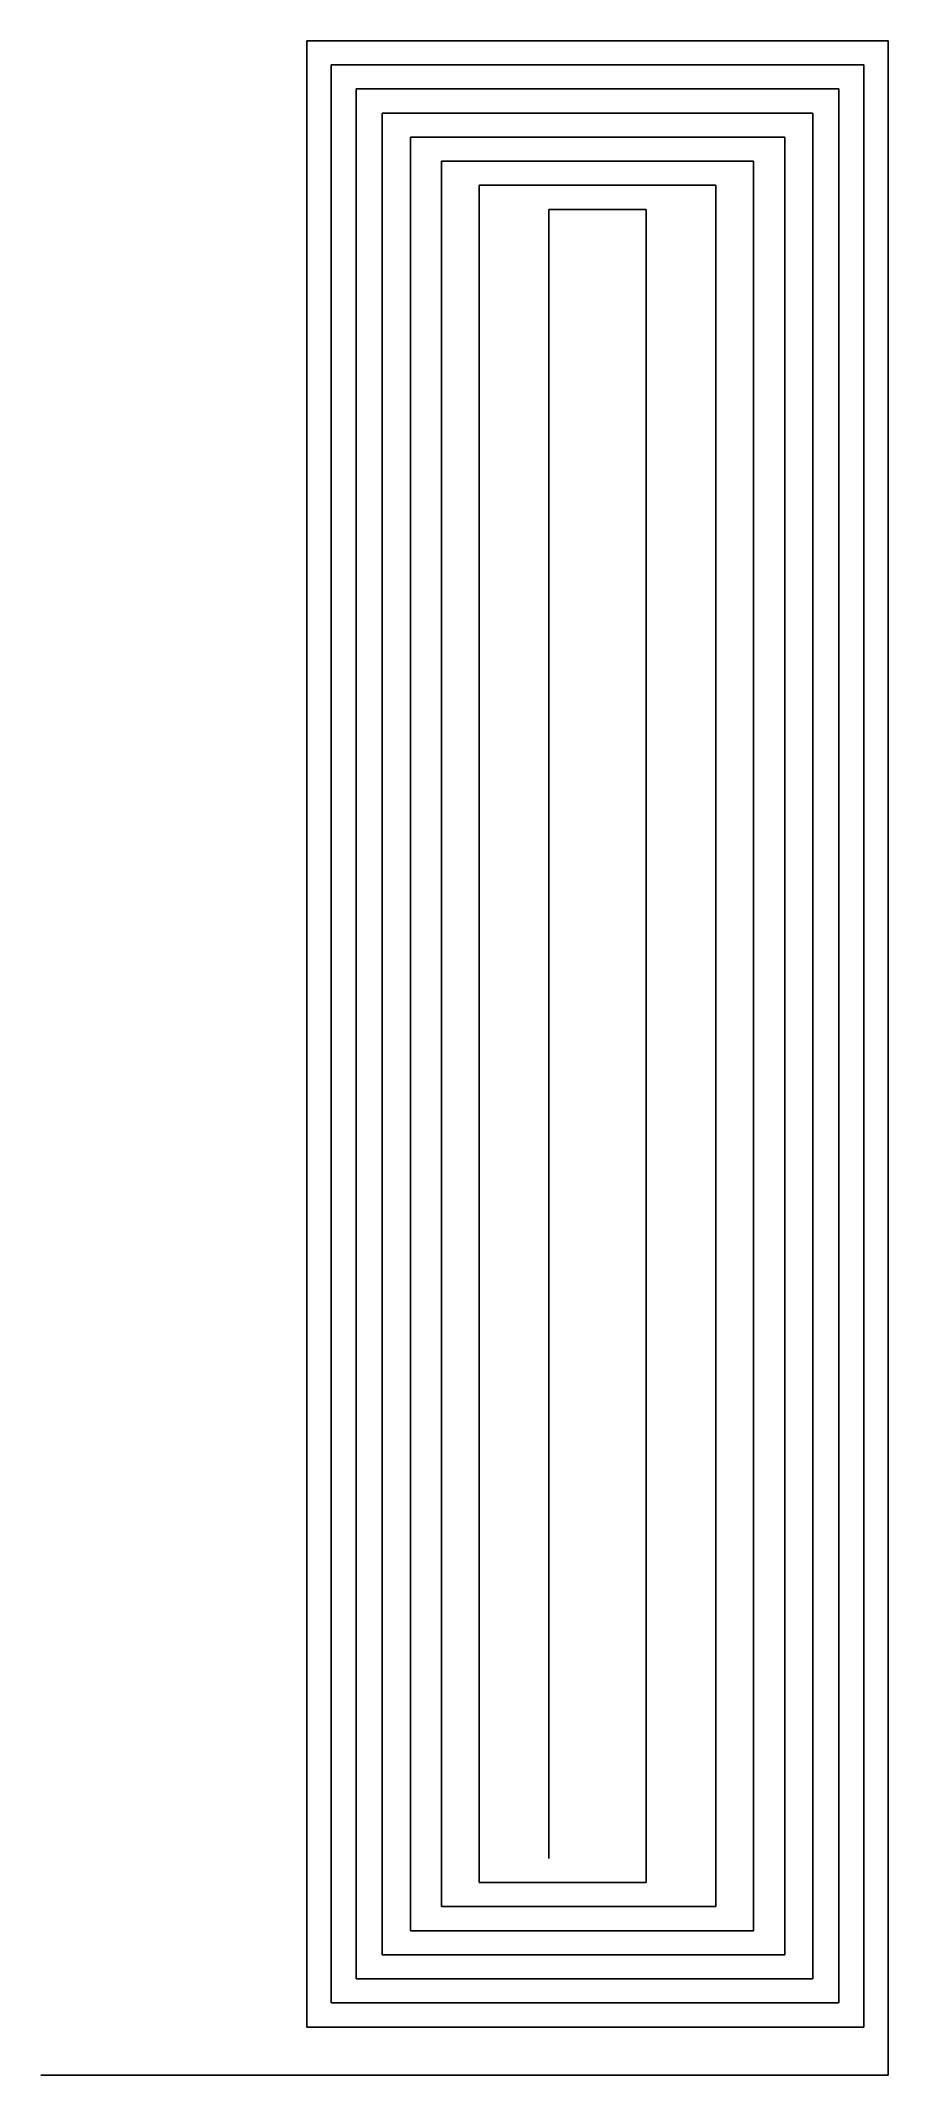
# Model space of a CAD drawing. Extents: x 257 to 397, y -166 to 170.
import ezdxf

# ---------------------------------------------------------------- set-up
doc = ezdxf.new("R2010")
doc.units = 0
doc.layers.add('MyLines', color=7, linetype='Continuous')

msp = doc.modelspace()

# ---------------------------------------------------------------- linework, layer by layer
at = {"layer": 'MyLines'}
for p, q in [((303.18, 169.5), (301.23, 169.5)), ((301.23, 169.5), (301.23, -157.59)), ((305.14, 169.5), (303.18, 169.5)), ((307.09, 169.5), (305.14, 169.5)), ((309.04, 169.5), (307.09, 169.5)), ((311, 169.5), (309.04, 169.5)), ((312.95, 169.5), (311, 169.5)), ((314.91, 169.5), (312.95, 169.5)), ((316.86, 169.5), (314.91, 169.5)), ((318.82, 169.5), (316.86, 169.5)), ((320.77, 169.5), (318.82, 169.5)), ((322.72, 169.5), (320.77, 169.5)), ((324.68, 169.5), (322.72, 169.5)), ((326.63, 169.5), (324.68, 169.5)), ((328.59, 169.5), (326.63, 169.5)), ((330.54, 169.5), (328.59, 169.5)), ((332.5, 169.5), (330.54, 169.5)), ((334.45, 169.5), (332.5, 169.5)), ((336.41, 169.5), (334.45, 169.5)), ((338.36, 169.5), (336.41, 169.5)), ((340.31, 169.5), (338.36, 169.5)), ((342.27, 169.5), (340.31, 169.5)), ((344.22, 169.5), (342.27, 169.5)), ((346.18, 169.5), (344.22, 169.5)), ((348.13, 169.5), (346.18, 169.5)), ((350.09, 169.5), (348.13, 169.5)), ((352.04, 169.5), (350.09, 169.5)), ((354, 169.5), (352.04, 169.5)), ((355.95, 169.5), (354, 169.5)), ((357.9, 169.5), (355.95, 169.5)), ((359.86, 169.5), (357.9, 169.5)), ((361.81, 169.5), (359.86, 169.5)), ((363.77, 169.5), (361.81, 169.5)), ((365.72, 169.5), (363.77, 169.5)), ((367.68, 169.5), (365.72, 169.5)), ((369.63, 169.5), (367.68, 169.5)), ((371.59, 169.5), (369.63, 169.5)), ((373.54, 169.5), (371.59, 169.5)), ((375.49, 169.5), (373.54, 169.5)), ((377.45, 169.5), (375.49, 169.5)), ((379.4, 169.5), (377.45, 169.5)), ((381.36, 169.5), (379.4, 169.5)), ((383.31, 169.5), (381.36, 169.5)), ((385.27, 169.5), (383.31, 169.5)), ((387.22, 169.5), (385.27, 169.5)), ((389.18, 169.5), (387.22, 169.5)), ((391.13, 169.5), (389.18, 169.5)), ((393.08, 169.5), (391.13, 169.5)), ((395.04, 169.5), (393.08, 169.5)), ((396.99, 169.5), (395.04, 169.5)), ((396.99, -161.56), (396.99, 169.5)), ((396.99, 169.5), (396.99, 169.5)), ((307.03, 165.53), (305.24, 165.53)), ((305.24, 165.53), (305.24, -153.62)), ((308.82, 165.53), (307.03, 165.53)), ((310.61, 165.53), (308.82, 165.53)), ((312.4, 165.53), (310.61, 165.53)), ((314.19, 165.53), (312.4, 165.53)), ((315.98, 165.53), (314.19, 165.53)), ((317.77, 165.53), (315.98, 165.53)), ((319.56, 165.53), (317.77, 165.53)), ((321.35, 165.53), (319.56, 165.53)), ((323.14, 165.53), (321.35, 165.53)), ((324.94, 165.53), (323.14, 165.53)), ((326.73, 165.53), (324.94, 165.53)), ((328.52, 165.53), (326.73, 165.53)), ((330.31, 165.53), (328.52, 165.53)), ((332.1, 165.53), (330.31, 165.53)), ((333.89, 165.53), (332.1, 165.53)), ((335.68, 165.53), (333.89, 165.53)), ((337.47, 165.53), (335.68, 165.53)), ((339.26, 165.53), (337.47, 165.53)), ((341.05, 165.53), (339.26, 165.53)), ((342.84, 165.53), (341.05, 165.53)), ((344.63, 165.53), (342.84, 165.53)), ((346.42, 165.53), (344.63, 165.53)), ((348.21, 165.53), (346.42, 165.53)), ((350, 165.53), (348.21, 165.53)), ((351.8, 165.53), (350, 165.53)), ((353.59, 165.53), (351.8, 165.53)), ((355.38, 165.53), (353.59, 165.53)), ((357.17, 165.53), (355.38, 165.53)), ((358.96, 165.53), (357.17, 165.53)), ((360.75, 165.53), (358.96, 165.53)), ((362.54, 165.53), (360.75, 165.53)), ((364.33, 165.53), (362.54, 165.53)), ((366.12, 165.53), (364.33, 165.53)), ((367.91, 165.53), (366.12, 165.53)), ((369.7, 165.53), (367.91, 165.53)), ((371.49, 165.53), (369.7, 165.53)), ((373.28, 165.53), (371.49, 165.53)), ((375.07, 165.53), (373.28, 165.53)), ((376.87, 165.53), (375.07, 165.53)), ((378.66, 165.53), (376.87, 165.53)), ((380.45, 165.53), (378.66, 165.53)), ((382.24, 165.53), (380.45, 165.53)), ((384.03, 165.53), (382.24, 165.53)), ((385.82, 165.53), (384.03, 165.53)), ((387.61, 165.53), (385.82, 165.53)), ((389.4, 165.53), (387.61, 165.53)), ((391.19, 165.53), (389.4, 165.53)), ((392.98, 165.53), (391.19, 165.53)), ((392.98, -157.59), (392.98, 165.53)), ((392.98, 165.53), (392.98, 165.53)), ((310.97, 161.56), (309.35, 161.56)), ((309.35, 161.56), (309.35, -149.66)), ((312.6, 161.56), (310.97, 161.56)), ((314.22, 161.56), (312.6, 161.56)), ((315.84, 161.56), (314.22, 161.56)), ((317.46, 161.56), (315.84, 161.56)), ((319.09, 161.56), (317.46, 161.56)), ((320.71, 161.56), (319.09, 161.56)), ((322.33, 161.56), (320.71, 161.56)), ((323.96, 161.56), (322.33, 161.56)), ((325.58, 161.56), (323.96, 161.56)), ((327.2, 161.56), (325.58, 161.56)), ((328.82, 161.56), (327.2, 161.56)), ((330.45, 161.56), (328.82, 161.56)), ((332.07, 161.56), (330.45, 161.56)), ((333.69, 161.56), (332.07, 161.56)), ((335.32, 161.56), (333.69, 161.56)), ((336.94, 161.56), (335.32, 161.56)), ((338.56, 161.56), (336.94, 161.56)), ((340.18, 161.56), (338.56, 161.56)), ((341.81, 161.56), (340.18, 161.56)), ((343.43, 161.56), (341.81, 161.56)), ((345.05, 161.56), (343.43, 161.56)), ((346.68, 161.56), (345.05, 161.56)), ((348.3, 161.56), (346.68, 161.56)), ((349.92, 161.56), (348.3, 161.56)), ((351.54, 161.56), (349.92, 161.56)), ((353.17, 161.56), (351.54, 161.56)), ((354.79, 161.56), (353.17, 161.56)), ((356.41, 161.56), (354.79, 161.56)), ((358.04, 161.56), (356.41, 161.56)), ((359.66, 161.56), (358.04, 161.56)), ((361.28, 161.56), (359.66, 161.56)), ((362.9, 161.56), (361.28, 161.56)), ((364.53, 161.56), (362.9, 161.56)), ((366.15, 161.56), (364.53, 161.56)), ((367.77, 161.56), (366.15, 161.56)), ((369.39, 161.56), (367.77, 161.56)), ((371.02, 161.56), (369.39, 161.56)), ((372.64, 161.56), (371.02, 161.56)), ((374.26, 161.56), (372.64, 161.56)), ((375.89, 161.56), (374.26, 161.56)), ((377.51, 161.56), (375.89, 161.56)), ((379.13, 161.56), (377.51, 161.56)), ((380.75, 161.56), (379.13, 161.56)), ((382.38, 161.56), (380.75, 161.56)), ((384, 161.56), (382.38, 161.56)), ((385.62, 161.56), (384, 161.56)), ((387.25, 161.56), (385.62, 161.56)), ((388.87, 161.56), (387.25, 161.56)), ((388.87, -153.62), (388.87, 161.56)), ((388.87, 161.56), (388.87, 161.56)), ((315.1, 157.59), (313.65, 157.59)), ((313.65, 157.59), (313.65, -145.69)), ((316.55, 157.59), (315.1, 157.59)), ((317.99, 157.59), (316.55, 157.59)), ((319.44, 157.59), (317.99, 157.59)), ((320.89, 157.59), (319.44, 157.59)), ((322.33, 157.59), (320.89, 157.59)), ((323.78, 157.59), (322.33, 157.59)), ((325.23, 157.59), (323.78, 157.59)), ((326.68, 157.59), (325.23, 157.59)), ((328.12, 157.59), (326.68, 157.59)), ((329.57, 157.59), (328.12, 157.59)), ((331.02, 157.59), (329.57, 157.59)), ((332.47, 157.59), (331.02, 157.59)), ((333.91, 157.59), (332.47, 157.59)), ((335.36, 157.59), (333.91, 157.59)), ((336.81, 157.59), (335.36, 157.59)), ((338.25, 157.59), (336.81, 157.59)), ((339.7, 157.59), (338.25, 157.59)), ((341.15, 157.59), (339.7, 157.59)), ((342.6, 157.59), (341.15, 157.59)), ((344.04, 157.59), (342.6, 157.59)), ((345.49, 157.59), (344.04, 157.59)), ((346.94, 157.59), (345.49, 157.59)), ((348.39, 157.59), (346.94, 157.59)), ((349.83, 157.59), (348.39, 157.59)), ((351.28, 157.59), (349.83, 157.59)), ((352.73, 157.59), (351.28, 157.59)), ((354.17, 157.59), (352.73, 157.59)), ((355.62, 157.59), (354.17, 157.59)), ((357.07, 157.59), (355.62, 157.59)), ((358.52, 157.59), (357.07, 157.59)), ((359.96, 157.59), (358.52, 157.59)), ((361.41, 157.59), (359.96, 157.59)), ((362.86, 157.59), (361.41, 157.59)), ((364.31, 157.59), (362.86, 157.59)), ((365.75, 157.59), (364.31, 157.59)), ((367.2, 157.59), (365.75, 157.59)), ((368.65, 157.59), (367.2, 157.59)), ((370.1, 157.59), (368.65, 157.59)), ((371.54, 157.59), (370.1, 157.59)), ((372.99, 157.59), (371.54, 157.59)), ((374.44, 157.59), (372.99, 157.59)), ((375.88, 157.59), (374.44, 157.59)), ((377.33, 157.59), (375.88, 157.59)), ((378.78, 157.59), (377.33, 157.59)), ((380.23, 157.59), (378.78, 157.59)), ((381.67, 157.59), (380.23, 157.59)), ((383.12, 157.59), (381.67, 157.59)), ((384.57, 157.59), (383.12, 157.59)), ((384.57, -149.66), (384.57, 157.59)), ((384.57, 157.59), (384.57, 157.59)), ((319.53, 153.62), (318.27, 153.62)), ((318.27, 153.62), (318.27, -141.72)), ((320.78, 153.62), (319.53, 153.62)), ((322.04, 153.62), (320.78, 153.62)), ((323.3, 153.62), (322.04, 153.62)), ((324.56, 153.62), (323.3, 153.62)), ((325.82, 153.62), (324.56, 153.62)), ((327.08, 153.62), (325.82, 153.62)), ((328.34, 153.62), (327.08, 153.62)), ((329.6, 153.62), (328.34, 153.62)), ((330.86, 153.62), (329.6, 153.62)), ((332.11, 153.62), (330.86, 153.62)), ((333.37, 153.62), (332.11, 153.62)), ((334.63, 153.62), (333.37, 153.62)), ((335.89, 153.62), (334.63, 153.62)), ((337.15, 153.62), (335.89, 153.62)), ((338.41, 153.62), (337.15, 153.62)), ((339.67, 153.62), (338.41, 153.62)), ((340.93, 153.62), (339.67, 153.62)), ((342.19, 153.62), (340.93, 153.62)), ((343.44, 153.62), (342.19, 153.62)), ((344.7, 153.62), (343.44, 153.62)), ((345.96, 153.62), (344.7, 153.62)), ((347.22, 153.62), (345.96, 153.62)), ((348.48, 153.62), (347.22, 153.62)), ((349.74, 153.62), (348.48, 153.62)), ((351, 153.62), (349.74, 153.62)), ((352.26, 153.62), (351, 153.62)), ((353.52, 153.62), (352.26, 153.62)), ((354.77, 153.62), (353.52, 153.62)), ((356.03, 153.62), (354.77, 153.62)), ((357.29, 153.62), (356.03, 153.62)), ((358.55, 153.62), (357.29, 153.62)), ((359.81, 153.62), (358.55, 153.62)), ((361.07, 153.62), (359.81, 153.62)), ((362.33, 153.62), (361.07, 153.62)), ((363.59, 153.62), (362.33, 153.62)), ((364.85, 153.62), (363.59, 153.62)), ((366.1, 153.62), (364.85, 153.62)), ((367.36, 153.62), (366.1, 153.62)), ((368.62, 153.62), (367.36, 153.62)), ((369.88, 153.62), (368.62, 153.62)), ((371.14, 153.62), (369.88, 153.62)), ((372.4, 153.62), (371.14, 153.62)), ((373.66, 153.62), (372.4, 153.62)), ((374.92, 153.62), (373.66, 153.62)), ((376.18, 153.62), (374.92, 153.62)), ((377.43, 153.62), (376.18, 153.62)), ((378.69, 153.62), (377.43, 153.62)), ((379.95, 153.62), (378.69, 153.62)), ((379.95, -145.69), (379.95, 153.62)), ((379.95, 153.62), (379.95, 153.62)), ((324.47, 149.66), (323.42, 149.66)), ((323.42, 149.66), (323.42, -137.75)), ((325.51, 149.66), (324.47, 149.66)), ((326.56, 149.66), (325.51, 149.66)), ((327.61, 149.66), (326.56, 149.66)), ((328.66, 149.66), (327.61, 149.66)), ((329.71, 149.66), (328.66, 149.66)), ((330.76, 149.66), (329.71, 149.66)), ((331.81, 149.66), (330.76, 149.66)), ((332.86, 149.66), (331.81, 149.66)), ((333.9, 149.66), (332.86, 149.66)), ((334.95, 149.66), (333.9, 149.66)), ((336, 149.66), (334.95, 149.66)), ((337.05, 149.66), (336, 149.66)), ((338.1, 149.66), (337.05, 149.66)), ((339.15, 149.66), (338.1, 149.66)), ((340.2, 149.66), (339.15, 149.66)), ((341.24, 149.66), (340.2, 149.66)), ((342.29, 149.66), (341.24, 149.66)), ((343.34, 149.66), (342.29, 149.66)), ((344.39, 149.66), (343.34, 149.66)), ((345.44, 149.66), (344.39, 149.66)), ((346.49, 149.66), (345.44, 149.66)), ((347.54, 149.66), (346.49, 149.66)), ((348.59, 149.66), (347.54, 149.66)), ((349.63, 149.66), (348.59, 149.66)), ((350.68, 149.66), (349.63, 149.66)), ((351.73, 149.66), (350.68, 149.66)), ((352.78, 149.66), (351.73, 149.66)), ((353.83, 149.66), (352.78, 149.66)), ((354.88, 149.66), (353.83, 149.66)), ((355.93, 149.66), (354.88, 149.66)), ((356.97, 149.66), (355.93, 149.66)), ((358.02, 149.66), (356.97, 149.66)), ((359.07, 149.66), (358.02, 149.66)), ((360.12, 149.66), (359.07, 149.66)), ((361.17, 149.66), (360.12, 149.66)), ((362.22, 149.66), (361.17, 149.66)), ((363.27, 149.66), (362.22, 149.66)), ((364.32, 149.66), (363.27, 149.66)), ((365.36, 149.66), (364.32, 149.66)), ((366.41, 149.66), (365.36, 149.66)), ((367.46, 149.66), (366.41, 149.66)), ((368.51, 149.66), (367.46, 149.66)), ((369.56, 149.66), (368.51, 149.66)), ((370.61, 149.66), (369.56, 149.66)), ((371.66, 149.66), (370.61, 149.66)), ((372.7, 149.66), (371.66, 149.66)), ((373.75, 149.66), (372.7, 149.66)), ((374.8, 149.66), (373.75, 149.66)), ((374.8, -141.72), (374.8, 149.66)), ((374.8, 149.66), (374.8, 149.66)), ((330.41, 145.69), (329.61, 145.69)), ((329.61, 145.69), (329.61, -133.78)), ((331.2, 145.69), (330.41, 145.69)), ((332, 145.69), (331.2, 145.69)), ((332.8, 145.69), (332, 145.69)), ((333.59, 145.69), (332.8, 145.69)), ((334.39, 145.69), (333.59, 145.69)), ((335.18, 145.69), (334.39, 145.69)), ((335.98, 145.69), (335.18, 145.69)), ((336.78, 145.69), (335.98, 145.69)), ((337.57, 145.69), (336.78, 145.69)), ((338.37, 145.69), (337.57, 145.69)), ((339.16, 145.69), (338.37, 145.69)), ((339.96, 145.69), (339.16, 145.69)), ((340.75, 145.69), (339.96, 145.69)), ((341.55, 145.69), (340.75, 145.69)), ((342.35, 145.69), (341.55, 145.69)), ((343.14, 145.69), (342.35, 145.69)), ((343.94, 145.69), (343.14, 145.69)), ((344.73, 145.69), (343.94, 145.69)), ((345.53, 145.69), (344.73, 145.69)), ((346.32, 145.69), (345.53, 145.69)), ((347.12, 145.69), (346.32, 145.69)), ((347.92, 145.69), (347.12, 145.69)), ((348.71, 145.69), (347.92, 145.69)), ((349.51, 145.69), (348.71, 145.69)), ((350.3, 145.69), (349.51, 145.69)), ((351.1, 145.69), (350.3, 145.69)), ((351.89, 145.69), (351.1, 145.69)), ((352.69, 145.69), (351.89, 145.69)), ((353.49, 145.69), (352.69, 145.69)), ((354.28, 145.69), (353.49, 145.69)), ((355.08, 145.69), (354.28, 145.69)), ((355.87, 145.69), (355.08, 145.69)), ((356.67, 145.69), (355.87, 145.69)), ((357.46, 145.69), (356.67, 145.69)), ((358.26, 145.69), (357.46, 145.69)), ((359.06, 145.69), (358.26, 145.69)), ((359.85, 145.69), (359.06, 145.69)), ((360.65, 145.69), (359.85, 145.69)), ((361.44, 145.69), (360.65, 145.69)), ((362.24, 145.69), (361.44, 145.69)), ((363.04, 145.69), (362.24, 145.69)), ((363.83, 145.69), (363.04, 145.69)), ((364.63, 145.69), (363.83, 145.69)), ((365.42, 145.69), (364.63, 145.69)), ((366.22, 145.69), (365.42, 145.69)), ((367.01, 145.69), (366.22, 145.69)), ((367.81, 145.69), (367.01, 145.69)), ((368.61, 145.69), (367.81, 145.69)), ((368.61, -137.75), (368.61, 145.69)), ((368.61, 145.69), (368.61, 145.69)), ((341.41, 141.72), (341.09, 141.72)), ((341.09, 141.72), (341.09, -129.81)), ((341.74, 141.72), (341.41, 141.72)), ((342.07, 141.72), (341.74, 141.72)), ((342.4, 141.72), (342.07, 141.72)), ((342.72, 141.72), (342.4, 141.72)), ((343.05, 141.72), (342.72, 141.72)), ((343.38, 141.72), (343.05, 141.72)), ((343.71, 141.72), (343.38, 141.72)), ((344.03, 141.72), (343.71, 141.72)), ((344.36, 141.72), (344.03, 141.72)), ((344.69, 141.72), (344.36, 141.72)), ((345.02, 141.72), (344.69, 141.72)), ((345.34, 141.72), (345.02, 141.72)), ((345.67, 141.72), (345.34, 141.72)), ((346, 141.72), (345.67, 141.72)), ((346.33, 141.72), (346, 141.72)), ((346.65, 141.72), (346.33, 141.72)), ((346.98, 141.72), (346.65, 141.72)), ((347.31, 141.72), (346.98, 141.72)), ((347.64, 141.72), (347.31, 141.72)), ((347.96, 141.72), (347.64, 141.72)), ((348.29, 141.72), (347.96, 141.72)), ((348.62, 141.72), (348.29, 141.72)), ((348.95, 141.72), (348.62, 141.72)), ((349.27, 141.72), (348.95, 141.72)), ((349.6, 141.72), (349.27, 141.72)), ((349.93, 141.72), (349.6, 141.72)), ((350.26, 141.72), (349.93, 141.72)), ((350.58, 141.72), (350.26, 141.72)), ((350.91, 141.72), (350.58, 141.72)), ((351.24, 141.72), (350.91, 141.72)), ((351.57, 141.72), (351.24, 141.72)), ((351.89, 141.72), (351.57, 141.72)), ((352.22, 141.72), (351.89, 141.72)), ((352.55, 141.72), (352.22, 141.72)), ((352.88, 141.72), (352.55, 141.72)), ((353.2, 141.72), (352.88, 141.72)), ((353.53, 141.72), (353.2, 141.72)), ((353.86, 141.72), (353.53, 141.72)), ((354.19, 141.72), (353.86, 141.72)), ((354.51, 141.72), (354.19, 141.72)), ((354.84, 141.72), (354.51, 141.72)), ((355.17, 141.72), (354.84, 141.72)), ((355.49, 141.72), (355.17, 141.72)), ((355.82, 141.72), (355.49, 141.72)), ((356.15, 141.72), (355.82, 141.72)), ((356.48, 141.72), (356.15, 141.72)), ((356.8, 141.72), (356.48, 141.72)), ((357.13, 141.72), (356.8, 141.72)), ((357.13, -133.78), (357.13, 141.72)), ((357.13, 141.72), (357.13, 141.72)), ((341.09, -129.81), (341.09, -129.81)), ((341.09, -129.81), (341.09, -129.81)), ((341.09, -129.81), (341.09, -129.81)), ((341.09, -129.81), (341.09, -129.81)), ((341.09, -129.81), (341.09, -129.81)), ((341.09, -129.81), (341.09, -129.81)), ((341.09, -129.81), (341.09, -129.81)), ((341.09, -129.81), (341.09, -129.81)), ((341.09, -129.81), (341.09, -129.81)), ((341.09, -129.81), (341.09, -129.81)), ((341.09, -129.81), (341.09, -129.81)), ((341.09, -129.81), (341.09, -129.81)), ((341.09, -129.81), (341.09, -129.81)), ((341.09, -129.81), (341.09, -129.81)), ((341.09, -129.81), (341.09, -129.81)), ((341.09, -129.81), (341.09, -129.81)), ((341.09, -129.81), (341.09, -129.81)), ((341.09, -129.81), (341.09, -129.81)), ((341.09, -129.81), (341.09, -129.81)), ((341.09, -129.81), (341.09, -129.81)), ((341.09, -129.81), (341.09, -129.81)), ((341.09, -129.81), (341.09, -129.81)), ((341.09, -129.81), (341.09, -129.81)), ((341.09, -129.81), (341.09, -129.81)), ((341.09, -129.81), (341.09, -129.81)), ((341.09, -129.81), (341.09, -129.81)), ((341.09, -129.81), (341.09, -129.81)), ((341.09, -129.81), (341.09, -129.81)), ((341.09, -129.81), (341.09, -129.81)), ((341.09, -129.81), (341.09, -129.81)), ((341.09, -129.81), (341.09, -129.81)), ((341.09, -129.81), (341.09, -129.81)), ((341.09, -129.81), (341.09, -129.81)), ((341.09, -129.81), (341.09, -129.81)), ((341.09, -129.81), (341.09, -129.81)), ((341.09, -129.81), (341.09, -129.81)), ((341.09, -129.81), (341.09, -129.81)), ((341.09, -129.81), (341.09, -129.81)), ((341.09, -129.81), (341.09, -129.81)), ((341.09, -129.81), (341.09, -129.81)), ((341.09, -129.81), (341.09, -129.81)), ((341.09, -129.81), (341.09, -129.81)), ((341.09, -129.81), (341.09, -129.81)), ((341.09, -129.81), (341.09, -129.81)), ((341.09, -129.81), (341.09, -129.81)), ((341.09, -129.81), (341.09, -129.81)), ((341.09, -129.81), (341.09, -129.81)), ((341.09, -129.81), (341.09, -129.81)), ((341.09, -129.81), (341.09, -129.81)), ((341.09, -129.81), (341.09, -129.81)), ((329.61, -133.78), (329.61, -133.78)), ((329.61, -133.78), (330.18, -133.78)), ((330.18, -133.78), (330.74, -133.78)), ((330.74, -133.78), (331.3, -133.78)), ((331.3, -133.78), (331.86, -133.78)), ((331.86, -133.78), (332.42, -133.78)), ((332.42, -133.78), (332.98, -133.78)), ((332.98, -133.78), (333.54, -133.78)), ((333.54, -133.78), (334.11, -133.78)), ((334.11, -133.78), (334.67, -133.78)), ((334.67, -133.78), (335.23, -133.78)), ((335.23, -133.78), (335.79, -133.78)), ((335.79, -133.78), (336.35, -133.78)), ((336.35, -133.78), (336.91, -133.78)), ((336.91, -133.78), (337.48, -133.78)), ((337.48, -133.78), (338.04, -133.78)), ((338.04, -133.78), (338.6, -133.78)), ((338.6, -133.78), (339.16, -133.78)), ((339.16, -133.78), (339.72, -133.78)), ((339.72, -133.78), (340.28, -133.78)), ((340.28, -133.78), (340.85, -133.78)), ((340.85, -133.78), (341.41, -133.78)), ((341.41, -133.78), (341.97, -133.78)), ((341.97, -133.78), (342.53, -133.78)), ((342.53, -133.78), (343.09, -133.78)), ((343.09, -133.78), (343.65, -133.78)), ((343.65, -133.78), (344.22, -133.78)), ((344.22, -133.78), (344.78, -133.78)), ((344.78, -133.78), (345.34, -133.78)), ((345.34, -133.78), (345.9, -133.78)), ((345.9, -133.78), (346.46, -133.78)), ((346.46, -133.78), (347.02, -133.78)), ((347.02, -133.78), (347.58, -133.78)), ((347.58, -133.78), (348.15, -133.78)), ((348.15, -133.78), (348.71, -133.78)), ((348.71, -133.78), (349.27, -133.78)), ((349.27, -133.78), (349.83, -133.78)), ((349.83, -133.78), (350.39, -133.78)), ((350.39, -133.78), (350.95, -133.78)), ((350.95, -133.78), (351.52, -133.78)), ((351.52, -133.78), (352.08, -133.78)), ((352.08, -133.78), (352.64, -133.78)), ((352.64, -133.78), (353.2, -133.78)), ((353.2, -133.78), (353.76, -133.78)), ((353.76, -133.78), (354.32, -133.78)), ((354.32, -133.78), (354.89, -133.78)), ((354.89, -133.78), (355.45, -133.78)), ((355.45, -133.78), (356.01, -133.78)), ((356.01, -133.78), (356.57, -133.78)), ((356.57, -133.78), (357.13, -133.78)), ((357.13, -133.78), (357.13, -133.78)), ((323.42, -137.75), (323.42, -137.75)), ((323.42, -137.75), (324.34, -137.75)), ((324.34, -137.75), (325.26, -137.75)), ((325.26, -137.75), (326.18, -137.75)), ((326.18, -137.75), (327.11, -137.75)), ((327.11, -137.75), (328.03, -137.75)), ((328.03, -137.75), (328.95, -137.75)), ((328.95, -137.75), (329.87, -137.75)), ((329.87, -137.75), (330.8, -137.75)), ((330.8, -137.75), (331.72, -137.75)), ((331.72, -137.75), (332.64, -137.75)), ((332.64, -137.75), (333.56, -137.75)), ((333.56, -137.75), (334.48, -137.75)), ((334.48, -137.75), (335.41, -137.75)), ((335.41, -137.75), (336.33, -137.75)), ((336.33, -137.75), (337.25, -137.75)), ((337.25, -137.75), (338.17, -137.75)), ((338.17, -137.75), (339.09, -137.75)), ((339.09, -137.75), (340.02, -137.75)), ((340.02, -137.75), (340.94, -137.75)), ((340.94, -137.75), (341.86, -137.75)), ((341.86, -137.75), (342.78, -137.75)), ((342.78, -137.75), (343.71, -137.75)), ((343.71, -137.75), (344.63, -137.75)), ((344.63, -137.75), (345.55, -137.75)), ((345.55, -137.75), (346.47, -137.75)), ((346.47, -137.75), (347.39, -137.75)), ((347.39, -137.75), (348.32, -137.75)), ((348.32, -137.75), (349.24, -137.75)), ((349.24, -137.75), (350.16, -137.75)), ((350.16, -137.75), (351.08, -137.75)), ((351.08, -137.75), (352.01, -137.75)), ((352.01, -137.75), (352.93, -137.75)), ((352.93, -137.75), (353.85, -137.75)), ((353.85, -137.75), (354.77, -137.75)), ((354.77, -137.75), (355.69, -137.75)), ((355.69, -137.75), (356.62, -137.75)), ((356.62, -137.75), (357.54, -137.75)), ((357.54, -137.75), (358.46, -137.75)), ((358.46, -137.75), (359.38, -137.75)), ((359.38, -137.75), (360.31, -137.75)), ((360.31, -137.75), (361.23, -137.75)), ((361.23, -137.75), (362.15, -137.75)), ((362.15, -137.75), (363.07, -137.75)), ((363.07, -137.75), (363.99, -137.75)), ((363.99, -137.75), (364.92, -137.75)), ((364.92, -137.75), (365.84, -137.75)), ((365.84, -137.75), (366.76, -137.75)), ((366.76, -137.75), (367.68, -137.75)), ((367.68, -137.75), (368.61, -137.75)), ((368.61, -137.75), (368.61, -137.75)), ((318.27, -141.72), (318.27, -141.72)), ((318.27, -141.72), (319.42, -141.72)), ((319.42, -141.72), (320.57, -141.72)), ((320.57, -141.72), (321.73, -141.72)), ((321.73, -141.72), (322.88, -141.72)), ((322.88, -141.72), (324.04, -141.72)), ((324.04, -141.72), (325.19, -141.72)), ((325.19, -141.72), (326.34, -141.72)), ((326.34, -141.72), (327.5, -141.72)), ((327.5, -141.72), (328.65, -141.72)), ((328.65, -141.72), (329.8, -141.72)), ((329.8, -141.72), (330.96, -141.72)), ((330.96, -141.72), (332.11, -141.72)), ((332.11, -141.72), (333.27, -141.72)), ((333.27, -141.72), (334.42, -141.72)), ((334.42, -141.72), (335.57, -141.72)), ((335.57, -141.72), (336.73, -141.72)), ((336.73, -141.72), (337.88, -141.72)), ((337.88, -141.72), (339.03, -141.72)), ((339.03, -141.72), (340.19, -141.72)), ((340.19, -141.72), (341.34, -141.72)), ((341.34, -141.72), (342.5, -141.72)), ((342.5, -141.72), (343.65, -141.72)), ((343.65, -141.72), (344.8, -141.72)), ((344.8, -141.72), (345.96, -141.72)), ((345.96, -141.72), (347.11, -141.72)), ((347.11, -141.72), (348.26, -141.72)), ((348.26, -141.72), (349.42, -141.72)), ((349.42, -141.72), (350.57, -141.72)), ((350.57, -141.72), (351.73, -141.72)), ((351.73, -141.72), (352.88, -141.72)), ((352.88, -141.72), (354.03, -141.72)), ((354.03, -141.72), (355.19, -141.72)), ((355.19, -141.72), (356.34, -141.72)), ((356.34, -141.72), (357.49, -141.72)), ((357.49, -141.72), (358.65, -141.72)), ((358.65, -141.72), (359.8, -141.72)), ((359.8, -141.72), (360.96, -141.72)), ((360.96, -141.72), (362.11, -141.72)), ((362.11, -141.72), (363.26, -141.72)), ((363.26, -141.72), (364.42, -141.72)), ((364.42, -141.72), (365.57, -141.72)), ((365.57, -141.72), (366.73, -141.72)), ((366.73, -141.72), (367.88, -141.72)), ((367.88, -141.72), (369.03, -141.72)), ((369.03, -141.72), (370.19, -141.72)), ((370.19, -141.72), (371.34, -141.72)), ((371.34, -141.72), (372.49, -141.72)), ((372.49, -141.72), (373.65, -141.72)), ((373.65, -141.72), (374.8, -141.72)), ((374.8, -141.72), (374.8, -141.72)), ((313.65, -145.69), (313.65, -145.69)), ((313.65, -145.69), (315, -145.69)), ((315, -145.69), (316.36, -145.69)), ((316.36, -145.69), (317.71, -145.69)), ((317.71, -145.69), (319.06, -145.69)), ((319.06, -145.69), (320.42, -145.69)), ((320.42, -145.69), (321.77, -145.69)), ((321.77, -145.69), (323.12, -145.69)), ((323.12, -145.69), (324.48, -145.69)), ((324.48, -145.69), (325.83, -145.69)), ((325.83, -145.69), (327.18, -145.69)), ((327.18, -145.69), (328.54, -145.69)), ((328.54, -145.69), (329.89, -145.69)), ((329.89, -145.69), (331.24, -145.69)), ((331.24, -145.69), (332.59, -145.69)), ((332.59, -145.69), (333.95, -145.69)), ((333.95, -145.69), (335.3, -145.69)), ((335.3, -145.69), (336.65, -145.69)), ((336.65, -145.69), (338.01, -145.69)), ((338.01, -145.69), (339.36, -145.69)), ((339.36, -145.69), (340.71, -145.69)), ((340.71, -145.69), (342.07, -145.69)), ((342.07, -145.69), (343.42, -145.69)), ((343.42, -145.69), (344.77, -145.69)), ((344.77, -145.69), (346.13, -145.69)), ((346.13, -145.69), (347.48, -145.69)), ((347.48, -145.69), (348.83, -145.69)), ((348.83, -145.69), (350.18, -145.69)), ((350.18, -145.69), (351.54, -145.69)), ((351.54, -145.69), (352.89, -145.69)), ((352.89, -145.69), (354.24, -145.69)), ((354.24, -145.69), (355.6, -145.69)), ((355.6, -145.69), (356.95, -145.69)), ((356.95, -145.69), (358.3, -145.69)), ((358.3, -145.69), (359.66, -145.69)), ((359.66, -145.69), (361.01, -145.69)), ((361.01, -145.69), (362.36, -145.69)), ((362.36, -145.69), (363.72, -145.69)), ((363.72, -145.69), (365.07, -145.69)), ((365.07, -145.69), (366.42, -145.69)), ((366.42, -145.69), (367.77, -145.69)), ((367.77, -145.69), (369.13, -145.69)), ((369.13, -145.69), (370.48, -145.69)), ((370.48, -145.69), (371.83, -145.69)), ((371.83, -145.69), (373.19, -145.69)), ((373.19, -145.69), (374.54, -145.69)), ((374.54, -145.69), (375.89, -145.69)), ((375.89, -145.69), (377.25, -145.69)), ((377.25, -145.69), (378.6, -145.69)), ((378.6, -145.69), (379.95, -145.69)), ((379.95, -145.69), (379.95, -145.69)), ((309.35, -149.66), (309.35, -149.66)), ((309.35, -149.66), (310.89, -149.66)), ((310.89, -149.66), (312.42, -149.66)), ((312.42, -149.66), (313.96, -149.66)), ((313.96, -149.66), (315.49, -149.66)), ((315.49, -149.66), (317.03, -149.66)), ((317.03, -149.66), (318.56, -149.66)), ((318.56, -149.66), (320.1, -149.66)), ((320.1, -149.66), (321.63, -149.66)), ((321.63, -149.66), (323.17, -149.66)), ((323.17, -149.66), (324.7, -149.66)), ((324.7, -149.66), (326.24, -149.66)), ((326.24, -149.66), (327.77, -149.66)), ((327.77, -149.66), (329.31, -149.66)), ((329.31, -149.66), (330.84, -149.66)), ((330.84, -149.66), (332.38, -149.66)), ((332.38, -149.66), (333.91, -149.66)), ((333.91, -149.66), (335.45, -149.66)), ((335.45, -149.66), (336.98, -149.66)), ((336.98, -149.66), (338.52, -149.66)), ((338.52, -149.66), (340.05, -149.66)), ((340.05, -149.66), (341.59, -149.66)), ((341.59, -149.66), (343.12, -149.66)), ((343.12, -149.66), (344.66, -149.66)), ((344.66, -149.66), (346.19, -149.66)), ((346.19, -149.66), (347.73, -149.66)), ((347.73, -149.66), (349.26, -149.66)), ((349.26, -149.66), (350.8, -149.66)), ((350.8, -149.66), (352.33, -149.66)), ((352.33, -149.66), (353.87, -149.66)), ((353.87, -149.66), (355.4, -149.66)), ((355.4, -149.66), (356.94, -149.66)), ((356.94, -149.66), (358.47, -149.66)), ((358.47, -149.66), (360.01, -149.66)), ((360.01, -149.66), (361.54, -149.66)), ((361.54, -149.66), (363.08, -149.66)), ((363.08, -149.66), (364.61, -149.66)), ((364.61, -149.66), (366.15, -149.66)), ((366.15, -149.66), (367.68, -149.66)), ((367.68, -149.66), (369.22, -149.66)), ((369.22, -149.66), (370.75, -149.66)), ((370.75, -149.66), (372.29, -149.66)), ((372.29, -149.66), (373.82, -149.66)), ((373.82, -149.66), (375.36, -149.66)), ((375.36, -149.66), (376.89, -149.66)), ((376.89, -149.66), (378.43, -149.66)), ((378.43, -149.66), (379.96, -149.66)), ((379.96, -149.66), (381.5, -149.66)), ((381.5, -149.66), (383.03, -149.66)), ((383.03, -149.66), (384.57, -149.66)), ((384.57, -149.66), (384.57, -149.66)), ((305.24, -153.62), (305.24, -153.62)), ((305.24, -153.62), (306.94, -153.62)), ((306.94, -153.62), (308.65, -153.62)), ((308.65, -153.62), (310.36, -153.62)), ((310.36, -153.62), (312.06, -153.62)), ((312.06, -153.62), (313.77, -153.62)), ((313.77, -153.62), (315.48, -153.62)), ((315.48, -153.62), (317.18, -153.62)), ((317.18, -153.62), (318.89, -153.62)), ((318.89, -153.62), (320.6, -153.62)), ((320.6, -153.62), (322.31, -153.62)), ((322.31, -153.62), (324.01, -153.62)), ((324.01, -153.62), (325.72, -153.62)), ((325.72, -153.62), (327.43, -153.62)), ((327.43, -153.62), (329.13, -153.62)), ((329.13, -153.62), (330.84, -153.62)), ((330.84, -153.62), (332.55, -153.62)), ((332.55, -153.62), (334.25, -153.62)), ((334.25, -153.62), (335.96, -153.62)), ((335.96, -153.62), (337.67, -153.62)), ((337.67, -153.62), (339.37, -153.62)), ((339.37, -153.62), (341.08, -153.62)), ((341.08, -153.62), (342.79, -153.62)), ((342.79, -153.62), (344.49, -153.62)), ((344.49, -153.62), (346.2, -153.62)), ((346.2, -153.62), (347.91, -153.62)), ((347.91, -153.62), (349.61, -153.62)), ((349.61, -153.62), (351.32, -153.62)), ((351.32, -153.62), (353.03, -153.62)), ((353.03, -153.62), (354.73, -153.62)), ((354.73, -153.62), (356.44, -153.62)), ((356.44, -153.62), (358.15, -153.62)), ((358.15, -153.62), (359.85, -153.62)), ((359.85, -153.62), (361.56, -153.62)), ((361.56, -153.62), (363.27, -153.62)), ((363.27, -153.62), (364.97, -153.62)), ((364.97, -153.62), (366.68, -153.62)), ((366.68, -153.62), (368.39, -153.62)), ((368.39, -153.62), (370.09, -153.62)), ((370.09, -153.62), (371.8, -153.62)), ((371.8, -153.62), (373.51, -153.62)), ((373.51, -153.62), (375.21, -153.62)), ((375.21, -153.62), (376.92, -153.62)), ((376.92, -153.62), (378.63, -153.62)), ((378.63, -153.62), (380.33, -153.62)), ((380.33, -153.62), (382.04, -153.62)), ((382.04, -153.62), (383.75, -153.62)), ((383.75, -153.62), (385.46, -153.62)), ((385.46, -153.62), (387.16, -153.62)), ((387.16, -153.62), (388.87, -153.62)), ((388.87, -153.62), (388.87, -153.62)), ((301.23, -157.59), (301.23, -157.59)), ((301.23, -157.59), (303.1, -157.59)), ((303.1, -157.59), (304.97, -157.59)), ((304.97, -157.59), (306.84, -157.59)), ((306.84, -157.59), (308.72, -157.59)), ((308.72, -157.59), (310.59, -157.59)), ((310.59, -157.59), (312.46, -157.59)), ((312.46, -157.59), (314.33, -157.59)), ((314.33, -157.59), (316.21, -157.59)), ((316.21, -157.59), (318.08, -157.59)), ((318.08, -157.59), (319.95, -157.59)), ((319.95, -157.59), (321.82, -157.59)), ((321.82, -157.59), (323.7, -157.59)), ((323.7, -157.59), (325.57, -157.59)), ((325.57, -157.59), (327.44, -157.59)), ((327.44, -157.59), (329.31, -157.59)), ((329.31, -157.59), (331.19, -157.59)), ((331.19, -157.59), (333.06, -157.59)), ((333.06, -157.59), (334.93, -157.59)), ((334.93, -157.59), (336.8, -157.59)), ((336.8, -157.59), (338.68, -157.59)), ((338.68, -157.59), (340.55, -157.59)), ((340.55, -157.59), (342.42, -157.59)), ((342.42, -157.59), (344.3, -157.59)), ((344.3, -157.59), (346.17, -157.59)), ((346.17, -157.59), (348.04, -157.59)), ((348.04, -157.59), (349.91, -157.59)), ((349.91, -157.59), (351.79, -157.59)), ((351.79, -157.59), (353.66, -157.59)), ((353.66, -157.59), (355.53, -157.59)), ((355.53, -157.59), (357.4, -157.59)), ((357.4, -157.59), (359.28, -157.59)), ((359.28, -157.59), (361.15, -157.59)), ((361.15, -157.59), (363.02, -157.59)), ((363.02, -157.59), (364.89, -157.59)), ((364.89, -157.59), (366.77, -157.59)), ((366.77, -157.59), (368.64, -157.59)), ((368.64, -157.59), (370.51, -157.59)), ((370.51, -157.59), (372.38, -157.59)), ((372.38, -157.59), (374.26, -157.59)), ((374.26, -157.59), (376.13, -157.59)), ((376.13, -157.59), (378, -157.59)), ((378, -157.59), (379.87, -157.59)), ((379.87, -157.59), (381.75, -157.59)), ((381.75, -157.59), (383.62, -157.59)), ((383.62, -157.59), (385.49, -157.59)), ((385.49, -157.59), (387.36, -157.59)), ((387.36, -157.59), (389.24, -157.59)), ((389.24, -157.59), (391.11, -157.59)), ((391.11, -157.59), (392.98, -157.59)), ((392.98, -157.59), (392.98, -157.59)), ((396.99, -165.53), (396.99, -161.56)), ((257.39, -165.53), (260.24, -165.53)), ((260.24, -165.53), (263.08, -165.53)), ((263.08, -165.53), (265.93, -165.53)), ((265.93, -165.53), (268.78, -165.53)), ((268.78, -165.53), (271.63, -165.53)), ((271.63, -165.53), (274.48, -165.53)), ((274.48, -165.53), (277.33, -165.53)), ((277.33, -165.53), (280.18, -165.53)), ((280.18, -165.53), (283.03, -165.53)), ((283.03, -165.53), (285.88, -165.53)), ((285.88, -165.53), (288.73, -165.53)), ((288.73, -165.53), (291.58, -165.53)), ((291.58, -165.53), (294.42, -165.53)), ((294.42, -165.53), (297.27, -165.53)), ((297.27, -165.53), (300.12, -165.53)), ((300.12, -165.53), (302.97, -165.53)), ((302.97, -165.53), (305.82, -165.53)), ((305.82, -165.53), (308.67, -165.53)), ((308.67, -165.53), (311.52, -165.53)), ((311.52, -165.53), (314.37, -165.53)), ((314.37, -165.53), (317.22, -165.53)), ((317.22, -165.53), (320.07, -165.53)), ((320.07, -165.53), (322.92, -165.53)), ((322.92, -165.53), (325.77, -165.53)), ((325.77, -165.53), (328.61, -165.53)), ((328.61, -165.53), (331.46, -165.53)), ((331.46, -165.53), (334.31, -165.53)), ((334.31, -165.53), (337.16, -165.53)), ((337.16, -165.53), (340.01, -165.53)), ((340.01, -165.53), (342.86, -165.53)), ((342.86, -165.53), (345.71, -165.53)), ((345.71, -165.53), (348.56, -165.53)), ((348.56, -165.53), (351.41, -165.53)), ((351.41, -165.53), (354.26, -165.53)), ((354.26, -165.53), (357.11, -165.53)), ((357.11, -165.53), (359.95, -165.53)), ((359.95, -165.53), (362.8, -165.53)), ((362.8, -165.53), (365.65, -165.53)), ((365.65, -165.53), (368.5, -165.53)), ((368.5, -165.53), (371.35, -165.53)), ((371.35, -165.53), (374.2, -165.53)), ((374.2, -165.53), (377.05, -165.53)), ((377.05, -165.53), (379.9, -165.53)), ((379.9, -165.53), (382.75, -165.53)), ((382.75, -165.53), (385.6, -165.53)), ((385.6, -165.53), (388.45, -165.53)), ((388.45, -165.53), (391.29, -165.53)), ((391.29, -165.53), (394.14, -165.53)), ((394.14, -165.53), (396.99, -165.53))]:
    msp.add_line(p, q, dxfattribs=at)

doc.saveas('drawing.dxf')
